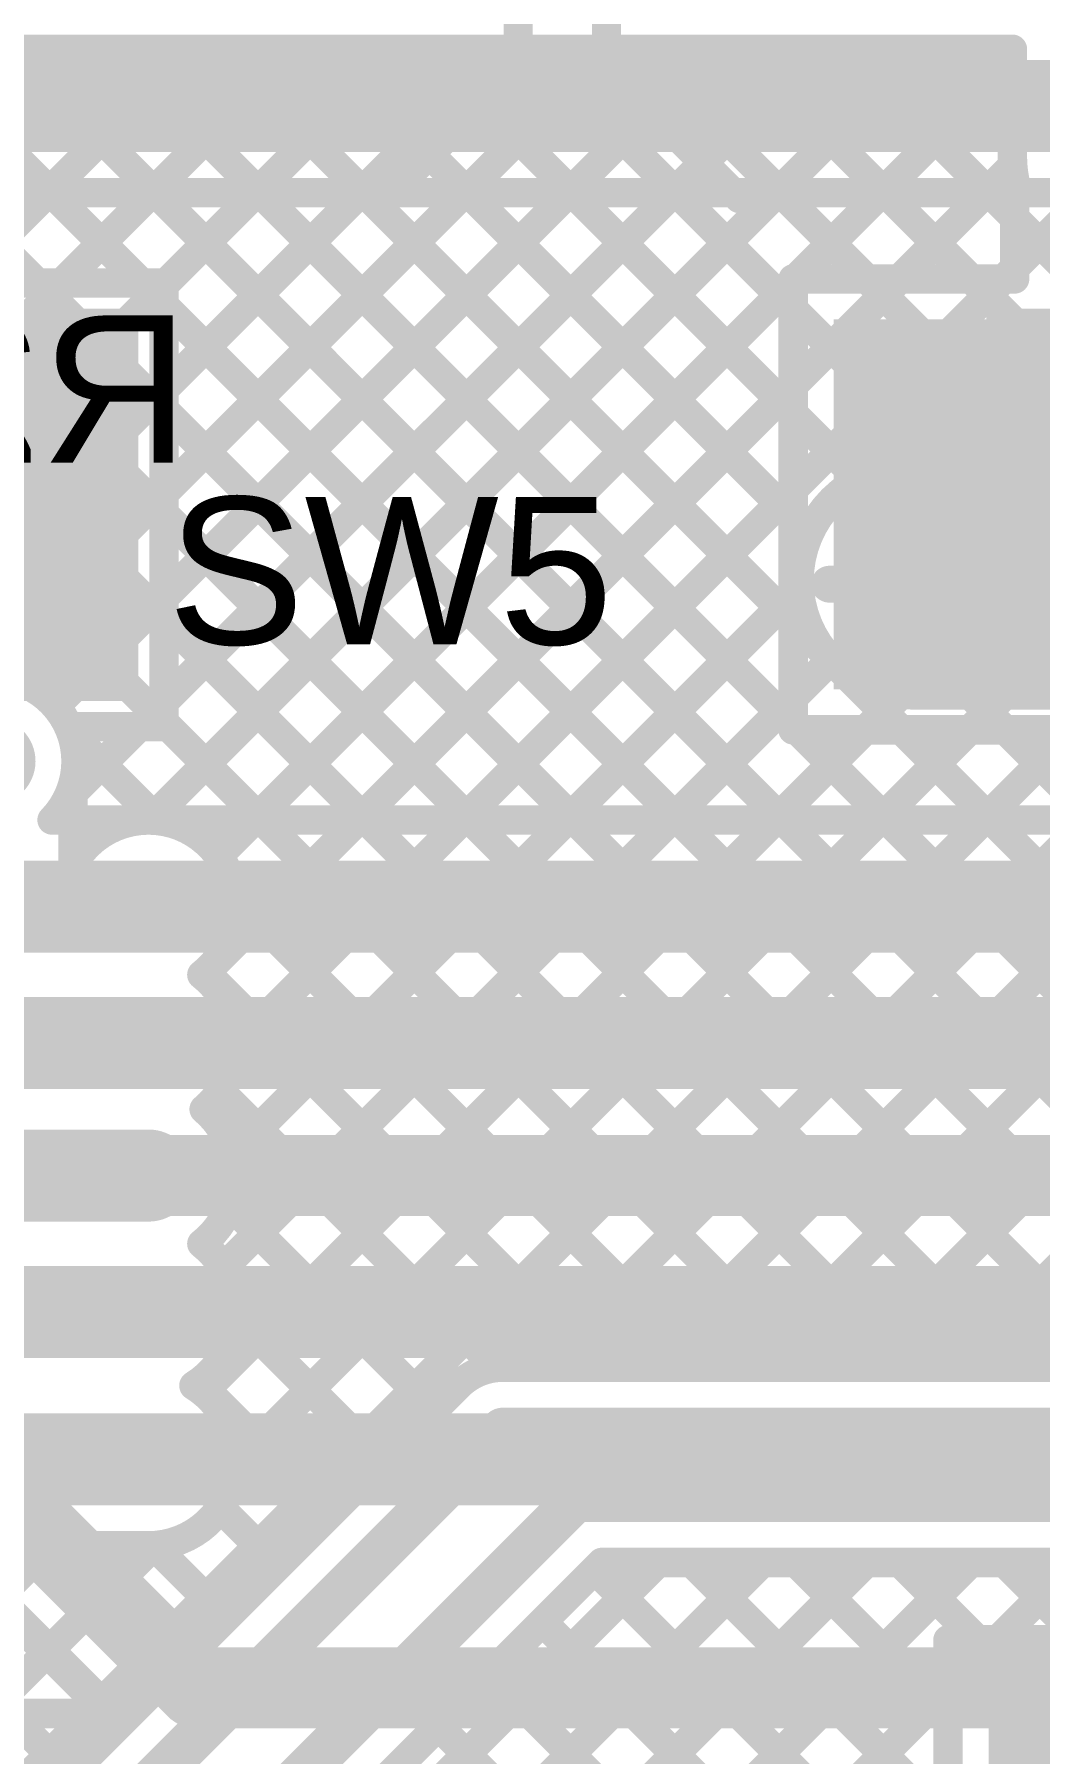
# Model space of a CAD drawing. Header units: millimetres. Extents: x 0 to 214, y 0 to 214.
# Drawn here: x 2.122 to 2.3949, y 3.2971 to 3.7637 of the extents above; entities that cross this region are included whole.
import ezdxf

# ---------------------------------------------------------------- set-up
doc = ezdxf.new("R2010")
doc.units = ezdxf.units.MM
doc.header["$MEASUREMENT"] = 0
for name, color, linetype in [('BottomLayer', 5, 'Continuous'), ('BottomOverlay', 54, 'Continuous'), ('BottomSolder', 6, 'Continuous'), ('TopLayer', 1, 'Continuous'), ('TopOverlay', 2, 'Continuous'), ('TopPaste', 8, 'Continuous'), ('TopSolder', 216, 'Continuous'), ('ViaHoleLayer', 16, 'Continuous')]:
    doc.layers.add(name, color=color, linetype=linetype)
doc.styles.add('Arial', font='', dxfattribs={"height": 0.2})
doc.styles.get('Arial').set_extended_font_data('Arial')

# ---------------------------------------------------------------- blocks, each defined once
blk = doc.blocks.new('TL3300CF160Q_183')
at = {"layer": 'TopLayer'}
blk.add_hatch(color=1, dxfattribs=at).paths.add_polyline_path([(-0.25591, -0.13386), (-0.35433, -0.13386), (-0.35433, -0.06299), (-0.25591, -0.06299)])
at = {"layer": 'TopPaste'}
blk.add_hatch(color=8, dxfattribs=at).paths.add_polyline_path([(-0.25591, -0.13386), (-0.35433, -0.13386), (-0.35433, -0.06299), (-0.25591, -0.06299)])
at = {"layer": 'TopSolder'}
blk.add_hatch(color=216, dxfattribs=at).paths.add_polyline_path([(-0.25191, -0.13786), (-0.35833, -0.13786), (-0.35833, -0.05899), (-0.25191, -0.05899)])
at = {"layer": 'TopOverlay', "const_width": 0.00787}
for points in [[(-0.222, -0.205), (-0.186, -0.241)], [(-0.186, -0.241), (0.186, -0.241)]]:
    blk.add_lwpolyline(points, dxfattribs=at)
at = {"layer": 'TopOverlay', "const_width": 0.00394}
for points in [[(-0.22397, -0.205, 1), (-0.22003, -0.205, 1)], [(-0.18797, -0.241, 1), (-0.18403, -0.241, 1)], [(-0.18797, -0.241, 1), (-0.18403, -0.241, 1)]]:
    blk.add_lwpolyline(points, format="xyb", close=True, dxfattribs=at)
blk = doc.blocks.new('TL3300CF160Q_184')
at = {"layer": 'TopLayer'}
blk.add_hatch(color=1, dxfattribs=at).paths.add_polyline_path([(-0.25591, 0.06299), (-0.35433, 0.06299), (-0.35433, 0.13386), (-0.25591, 0.13386)])
at = {"layer": 'TopPaste'}
blk.add_hatch(color=8, dxfattribs=at).paths.add_polyline_path([(-0.25591, 0.06299), (-0.35433, 0.06299), (-0.35433, 0.13386), (-0.25591, 0.13386)])
at = {"layer": 'TopSolder'}
blk.add_hatch(color=216, dxfattribs=at).paths.add_polyline_path([(-0.25191, 0.05899), (-0.35833, 0.05899), (-0.35833, 0.13786), (-0.25191, 0.13786)])
at = {"layer": 'TopOverlay', "const_width": 0.00787}
for points in [[(-0.186, 0.241), (-0.222, 0.205)], [(-0.186, 0.241), (0.186, 0.241)]]:
    blk.add_lwpolyline(points, dxfattribs=at)
at = {"layer": 'TopOverlay'}
for points, const_width in [([(-0.18797, 0.241, 1), (-0.18403, 0.241, 1)], 0.00394), ([(-0.18797, 0.241, 1), (-0.18403, 0.241, 1)], 0.00394), ([(-0.22397, 0.205, 1), (-0.22003, 0.205, 1)], 0.00394), ([(-0.28237, 0.152, 1), (-0.30363, 0.152, 1)], 0.01), ([(-0.30613, 0.152, 1), (-0.30113, 0.152, 1)], 0.005), ([(-0.28487, 0.152, 1), (-0.27987, 0.152, 1)], 0.005)]:
    blk.add_lwpolyline(points, format="xyb", close=True, dxfattribs=dict(at, const_width=const_width))
blk = doc.blocks.new('RVT1E100M0405__287')
at = {"layer": 'TopLayer'}
for points in [[(-0.12205, 0.0315), (-0.01969, 0.0315), (-0.01969, -0.0315), (-0.12205, -0.0315)], [(0.01969, 0.0315), (0.12205, 0.0315), (0.12205, -0.0315), (0.01969, -0.0315)]]:
    blk.add_hatch(color=1, dxfattribs=at).paths.add_polyline_path(points)
at = {"layer": 'TopPaste'}
for points in [[(-0.12205, 0.0315), (-0.01969, 0.0315), (-0.01969, -0.0315), (-0.12205, -0.0315)], [(0.01969, 0.0315), (0.12205, 0.0315), (0.12205, -0.0315), (0.01969, -0.0315)]]:
    blk.add_hatch(color=8, dxfattribs=at).paths.add_polyline_path(points)
at = {"layer": 'TopSolder'}
for points in [[(-0.12605, 0.0355), (-0.01569, 0.0355), (-0.01569, -0.0355), (-0.12605, -0.0355)], [(0.01569, 0.0355), (0.12605, 0.0355), (0.12605, -0.0355), (0.01569, -0.0355)]]:
    blk.add_hatch(color=216, dxfattribs=at).paths.add_polyline_path(points)
at = {"layer": 'TopOverlay', "const_width": 0.005}
for points in [[(-0.037, 0.087), (-0.08325, 0.04075)], [(0.085, 0.087), (-0.037, 0.087)], [(0.085, 0.087), (0.085, 0.039)], [(-0.108, 0.065), (-0.108, 0.037)], [(-0.094, 0.051), (-0.122, 0.051)], [(-0.08325, 0.04075), (-0.08325, 0.035)], [(-0.08325, -0.035), (-0.08325, -0.04075)], [(0.085, -0.039), (0.085, -0.087)], [(-0.037, -0.087), (-0.08325, -0.04075)], [(0.085, -0.087), (-0.037, -0.087)]]:
    blk.add_lwpolyline(points, dxfattribs=at)
at = {"layer": 'TopOverlay', "const_width": 0.0025}
for points in [[(-0.03825, 0.087, 1), (-0.03575, 0.087, 1)], [(-0.03825, 0.087, 1), (-0.03575, 0.087, 1)], [(0.08375, 0.087, 1), (0.08625, 0.087, 1)], [(0.08375, 0.087, 1), (0.08625, 0.087, 1)], [(-0.10925, 0.065, 1), (-0.10675, 0.065, 1)], [(-0.12325, 0.051, 1), (-0.12075, 0.051, 1)], [(-0.09525, 0.051, 1), (-0.09275, 0.051, 1)], [(-0.0845, 0.04075, 1), (-0.082, 0.04075, 1)], [(-0.0845, 0.04075, 1), (-0.082, 0.04075, 1)], [(-0.10925, 0.037, 1), (-0.10675, 0.037, 1)], [(-0.0845, 0.035, 1), (-0.082, 0.035, 1)], [(0.08375, 0.039, 1), (0.08625, 0.039, 1)], [(-0.0845, -0.035, 1), (-0.082, -0.035, 1)], [(0.08375, -0.039, 1), (0.08625, -0.039, 1)], [(-0.0845, -0.04075, 1), (-0.082, -0.04075, 1)], [(-0.0845, -0.04075, 1), (-0.082, -0.04075, 1)], [(-0.03825, -0.087, 1), (-0.03575, -0.087, 1)], [(-0.03825, -0.087, 1), (-0.03575, -0.087, 1)], [(0.08375, -0.087, 1), (0.08625, -0.087, 1)], [(0.08375, -0.087, 1), (0.08625, -0.087, 1)]]:
    blk.add_lwpolyline(points, format="xyb", close=True, dxfattribs=at)

msp = doc.modelspace()

# ---------------------------------------------------------------- hatches: boundary and pattern name
at = {"layer": 'BottomLayer'}
h = msp.add_hatch(color=5, dxfattribs=at)
edge = h.paths.add_edge_path()
edge.add_arc((2.35962, 3.6145), 0.01181, 0, 360)
h = msp.add_hatch(color=5, dxfattribs=at)
edge = h.paths.add_edge_path()
edge.add_arc((2.11053, 3.56645), 0.01181, 0, 360)
h = msp.add_hatch(color=5, dxfattribs=at)
edge = h.paths.add_edge_path()
edge.add_arc((2.153, 3.527), 0.01181, 0, 360)
h = msp.add_hatch(color=5, dxfattribs=at)
edge = h.paths.add_edge_path()
edge.add_arc((2.153, 3.49), 0.01181, 0, 360)
h = msp.add_hatch(color=5, dxfattribs=at)
edge = h.paths.add_edge_path()
edge.add_arc((2.153, 3.454), 0.01181, 0, 360)
h = msp.add_hatch(color=5, dxfattribs=at)
edge = h.paths.add_edge_path()
edge.add_arc((2.153, 3.417), 0.01181, 0, 360)
h = msp.add_hatch(color=5, dxfattribs=at)
edge = h.paths.add_edge_path()
edge.add_arc((2.153, 3.377), 0.01181, 0, 360)
at = {"layer": 'BottomSolder'}
h = msp.add_hatch(color=6, dxfattribs=at)
edge = h.paths.add_edge_path()
edge.add_arc((2.153, 3.527), 0.00991, 0, 360)
h = msp.add_hatch(color=6, dxfattribs=at)
edge = h.paths.add_edge_path()
edge.add_arc((2.153, 3.49), 0.00991, 0, 360)
h = msp.add_hatch(color=6, dxfattribs=at)
edge = h.paths.add_edge_path()
edge.add_arc((2.153, 3.454), 0.00991, 0, 360)
h = msp.add_hatch(color=6, dxfattribs=at)
edge = h.paths.add_edge_path()
edge.add_arc((2.153, 3.417), 0.00991, 0, 360)
h = msp.add_hatch(color=6, dxfattribs=at)
edge = h.paths.add_edge_path()
edge.add_arc((2.153, 3.377), 0.00991, 0, 360)
at = {"layer": 'TopLayer'}
for points in [[(2.33895, 3.58596), (2.45608, 3.58596), (2.45608, 3.68635), (2.33895, 3.68635)], [(2.381, 3.123), (2.504, 3.123), (2.504, 3.317), (2.381, 3.317)]]:
    msp.add_hatch(color=1, dxfattribs=at).paths.add_polyline_path(points)
h = msp.add_hatch(color=1, dxfattribs=at)
edge = h.paths.add_edge_path()
edge.add_arc((2.35962, 3.6145), 0.01181, 0, 360)
h = msp.add_hatch(color=1, dxfattribs=at)
edge = h.paths.add_edge_path()
edge.add_arc((2.11053, 3.56645), 0.01181, 0, 360)
h = msp.add_hatch(color=1, dxfattribs=at)
edge = h.paths.add_edge_path()
edge.add_arc((2.153, 3.527), 0.01181, 0, 360)
h = msp.add_hatch(color=1, dxfattribs=at)
edge = h.paths.add_edge_path()
edge.add_arc((2.153, 3.49), 0.01181, 0, 360)
h = msp.add_hatch(color=1, dxfattribs=at)
edge = h.paths.add_edge_path()
edge.add_arc((2.153, 3.454), 0.01181, 0, 360)
h = msp.add_hatch(color=1, dxfattribs=at)
edge = h.paths.add_edge_path()
edge.add_arc((2.153, 3.417), 0.01181, 0, 360)
h = msp.add_hatch(color=1, dxfattribs=at)
edge = h.paths.add_edge_path()
edge.add_arc((2.153, 3.377), 0.01181, 0, 360)
at = {"layer": 'TopSolder'}
h = msp.add_hatch(color=216, dxfattribs=at)
edge = h.paths.add_edge_path()
edge.add_arc((2.153, 3.527), 0.00991, 0, 360)
h = msp.add_hatch(color=216, dxfattribs=at)
edge = h.paths.add_edge_path()
edge.add_arc((2.153, 3.49), 0.00991, 0, 360)
h = msp.add_hatch(color=216, dxfattribs=at)
edge = h.paths.add_edge_path()
edge.add_arc((2.153, 3.454), 0.00991, 0, 360)
h = msp.add_hatch(color=216, dxfattribs=at)
edge = h.paths.add_edge_path()
edge.add_arc((2.153, 3.417), 0.00991, 0, 360)
h = msp.add_hatch(color=216, dxfattribs=at)
edge = h.paths.add_edge_path()
edge.add_arc((2.153, 3.377), 0.00991, 0, 360)
at = {"layer": 'ViaHoleLayer'}
h = msp.add_hatch(color=16, dxfattribs=at)
edge = h.paths.add_edge_path()
edge.add_arc((2.35962, 3.6145), 0.00591, 0, 360)
h = msp.add_hatch(color=16, dxfattribs=at)
edge = h.paths.add_edge_path()
edge.add_arc((2.153, 3.527), 0.00591, 0, 360)
h = msp.add_hatch(color=16, dxfattribs=at)
edge = h.paths.add_edge_path()
edge.add_arc((2.153, 3.49), 0.00591, 0, 360)
h = msp.add_hatch(color=16, dxfattribs=at)
edge = h.paths.add_edge_path()
edge.add_arc((2.153, 3.454), 0.00591, 0, 360)
h = msp.add_hatch(color=16, dxfattribs=at)
edge = h.paths.add_edge_path()
edge.add_arc((2.153, 3.417), 0.00591, 0, 360)
h = msp.add_hatch(color=16, dxfattribs=at)
edge = h.paths.add_edge_path()
edge.add_arc((2.153, 3.377), 0.00591, 0, 360)

# ---------------------------------------------------------------- linework, layer by layer
at = {"layer": 'BottomLayer'}
for points, const_width in [([(2.00407, 3.74427), (2.46007, 3.74427)], 0.025), ([(2.0138, 3.72077), (2.45034, 3.72077)], 0.008), ([(2.04175, 3.72077), (2.21202, 3.5505)], 0.008), ([(2.06653, 3.66159), (2.12571, 3.72077)], 0.008), ([(2.06653, 3.60502), (2.18228, 3.72077)], 0.008), ([(2.06653, 3.6333), (2.15399, 3.72077)], 0.008), ([(2.07003, 3.72077), (2.24031, 3.5505)], 0.008), ([(2.07824, 3.58845), (2.21056, 3.72077)], 0.008), ([(2.09832, 3.72077), (2.26859, 3.5505)], 0.008), ([(2.10707, 3.58899), (2.23885, 3.72077)], 0.008), ([(2.1266, 3.72077), (2.29687, 3.5505)], 0.008), ([(2.12775, 3.5814), (2.26713, 3.72077)], 0.008), ([(2.13253, 3.55788), (2.29542, 3.72077)], 0.008), ([(2.15343, 3.5505), (2.3237, 3.72077)], 0.008), ([(2.15489, 3.72077), (2.32516, 3.5505)], 0.008), ([(2.18171, 3.5505), (2.35198, 3.72077)], 0.008), ([(2.18317, 3.72077), (2.35344, 3.5505)], 0.008), ([(2.21, 3.5505), (2.38027, 3.72077)], 0.008), ([(2.21145, 3.72077), (2.33754, 3.59469)], 0.008), ([(2.23828, 3.5505), (2.40855, 3.72077)], 0.008), ([(2.23974, 3.72077), (2.33231, 3.6282)], 0.008), ([(2.26802, 3.72077), (2.34599, 3.64281)], 0.008), ([(2.29631, 3.72077), (2.37063, 3.64645)], 0.008), ([(2.32459, 3.72077), (2.39892, 3.64645)], 0.008), ([(2.35288, 3.72077), (2.4272, 3.64645)], 0.008), ([(2.36251, 3.64645), (2.43684, 3.72077)], 0.008), ([(2.38116, 3.72077), (2.45549, 3.64645)], 0.008), ([(2.39079, 3.64645), (2.45773, 3.71338)], 0.008), ([(2.06653, 3.66771), (2.18374, 3.5505)], 0.008), ([(2.36056, 3.64645), (2.45721, 3.64645)], 0.008), ([(2.36056, 3.61545), (2.48621, 3.61545)], 0.04), ([(2.26656, 3.5505), (2.32962, 3.61356)], 0.008), ([(2.33781, 3.6145), (2.35962, 3.6145)], 0.01), ([(2.35962, 3.59269), (2.35962, 3.6145)], 0.01), ([(2.29485, 3.5505), (2.33826, 3.59391)], 0.008), ([(2.33981, 3.59242), (2.38173, 3.5505)], 0.008), ([(2.32313, 3.5505), (2.35726, 3.58462)], 0.008), ([(2.35142, 3.5505), (2.38536, 3.58445)], 0.008), ([(2.36056, 3.58445), (2.45721, 3.58445)], 0.008), ([(2.37607, 3.58445), (2.41001, 3.5505)], 0.008), ([(2.3797, 3.5505), (2.41365, 3.58445)], 0.008), ([(2.1321, 3.57385), (2.15545, 3.5505)], 0.008), ([(2.13253, 3.53854), (2.13253, 3.56042)], 0.008), ([(2.153, 3.5505), (2.54157, 3.5505)], 0.008), ([(2.13253, 3.54514), (2.13526, 3.54241)], 0.008), ([(2.153, 3.527), (3.133, 3.527)], 0.025), ([(2.153, 3.49), (3.088, 3.49)], 0.025), ([(2.153, 3.454), (3.056, 3.454)], 0.022), ([(2.153, 3.417), (2.87744, 3.417)], 0.025), ([(2.153, 3.377), (2.82, 3.377)], 0.025), ([(2.11053, 3.37047), (2.166, 3.315)], 0.022), ([(2.09501, 3.35488), (2.14189, 3.308)], 0.008), ([(2.10892, 3.308), (2.1254, 3.32449)], 0.008), ([(2.166, 3.315), (2.79294, 3.315)], 0.022), ([(2.1372, 3.308), (2.13954, 3.31034)], 0.008), ([(1.76311, 3.308), (2.14189, 3.308)], 0.008)]:
    msp.add_lwpolyline(points, dxfattribs=dict(at, const_width=const_width))
for points, const_width in [([(2.12371, 3.72077, 1), (2.12771, 3.72077, 1)], 0.004), ([(2.1246, 3.72077, 1), (2.1286, 3.72077, 1)], 0.004), ([(2.15199, 3.72077, 1), (2.15599, 3.72077, 1)], 0.004), ([(2.15289, 3.72077, 1), (2.15689, 3.72077, 1)], 0.004), ([(2.18028, 3.72077, 1), (2.18428, 3.72077, 1)], 0.004), ([(2.18117, 3.72077, 1), (2.18517, 3.72077, 1)], 0.004), ([(2.20856, 3.72077, 1), (2.21256, 3.72077, 1)], 0.004), ([(2.20945, 3.72077, 1), (2.21345, 3.72077, 1)], 0.004), ([(2.23685, 3.72077, 1), (2.24085, 3.72077, 1)], 0.004), ([(2.23774, 3.72077, 1), (2.24174, 3.72077, 1)], 0.004), ([(2.26513, 3.72077, 1), (2.26913, 3.72077, 1)], 0.004), ([(2.26602, 3.72077, 1), (2.27002, 3.72077, 1)], 0.004), ([(2.29342, 3.72077, 1), (2.29742, 3.72077, 1)], 0.004), ([(2.29431, 3.72077, 1), (2.29831, 3.72077, 1)], 0.004), ([(2.3217, 3.72077, 1), (2.3257, 3.72077, 1)], 0.004), ([(2.32259, 3.72077, 1), (2.32659, 3.72077, 1)], 0.004), ([(2.34998, 3.72077, 1), (2.35398, 3.72077, 1)], 0.004), ([(2.35088, 3.72077, 1), (2.35488, 3.72077, 1)], 0.004), ([(2.37827, 3.72077, 1), (2.38227, 3.72077, 1)], 0.004), ([(2.37916, 3.72077, 1), (2.38316, 3.72077, 1)], 0.004), ([(2.35856, 3.64645, 1), (2.36256, 3.64645, 1)], 0.004), ([(2.35856, 3.64645, 1), (2.36256, 3.64645, 1)], 0.004), ([(2.36051, 3.64645, 1), (2.36451, 3.64645, 1)], 0.004), ([(2.36863, 3.64645, 1), (2.37263, 3.64645, 1)], 0.004), ([(2.38879, 3.64645, 1), (2.39279, 3.64645, 1)], 0.004), ([(2.34399, 3.64281, 1), (2.34799, 3.64281, 1)], 0.004), ([(2.35056, 3.61545, 1), (2.37056, 3.61545, 1)], 0.02), ([(2.33031, 3.6282, 1), (2.33431, 3.6282, 1)], 0.004), ([(2.32762, 3.61356, 1), (2.33162, 3.61356, 1)], 0.004), ([(2.33531, 3.6145, 1), (2.34031, 3.6145, 1)], 0.005), ([(2.35712, 3.6145, 1), (2.36212, 3.6145, 1)], 0.005), ([(2.35712, 3.6145, 1), (2.36212, 3.6145, 1)], 0.005), ([(2.33554, 3.59469, 1), (2.33954, 3.59469, 1)], 0.004), ([(2.33626, 3.59391, 1), (2.34026, 3.59391, 1)], 0.004), ([(2.35712, 3.59269, 1), (2.36212, 3.59269, 1)], 0.005), ([(2.33781, 3.59242, 1), (2.34181, 3.59242, 1)], 0.004), ([(2.35526, 3.58462, 1), (2.35926, 3.58462, 1)], 0.004), ([(2.35856, 3.58445, 1), (2.36256, 3.58445, 1)], 0.004), ([(2.35856, 3.58445, 1), (2.36256, 3.58445, 1)], 0.004), ([(2.37407, 3.58445, 1), (2.37807, 3.58445, 1)], 0.004), ([(2.38336, 3.58445, 1), (2.38736, 3.58445, 1)], 0.004), ([(2.12575, 3.5814, 1), (2.12975, 3.5814, 1)], 0.004), ([(2.1301, 3.57385, 1), (2.1341, 3.57385, 1)], 0.004), ([(2.13134, 3.56645, 1), (2.13534, 3.56645, 1)], 0.004), ([(2.13134, 3.56645, 1), (2.13534, 3.56645, 1)], 0.004), ([(2.13053, 3.56042, 1), (2.13453, 3.56042, 1)], 0.004), ([(2.13053, 3.56042, 1), (2.13453, 3.56042, 1)], 0.004), ([(2.13053, 3.55788, 1), (2.13453, 3.55788, 1)], 0.004), ([(2.151, 3.5505, 1), (2.155, 3.5505, 1)], 0.004), ([(2.151, 3.5505, 1), (2.155, 3.5505, 1)], 0.004), ([(2.15143, 3.5505, 1), (2.15543, 3.5505, 1)], 0.004), ([(2.15345, 3.5505, 1), (2.15745, 3.5505, 1)], 0.004), ([(2.17971, 3.5505, 1), (2.18371, 3.5505, 1)], 0.004), ([(2.18174, 3.5505, 1), (2.18574, 3.5505, 1)], 0.004), ([(2.208, 3.5505, 1), (2.212, 3.5505, 1)], 0.004), ([(2.21002, 3.5505, 1), (2.21402, 3.5505, 1)], 0.004), ([(2.23628, 3.5505, 1), (2.24028, 3.5505, 1)], 0.004), ([(2.23831, 3.5505, 1), (2.24231, 3.5505, 1)], 0.004), ([(2.26456, 3.5505, 1), (2.26856, 3.5505, 1)], 0.004), ([(2.26659, 3.5505, 1), (2.27059, 3.5505, 1)], 0.004), ([(2.29285, 3.5505, 1), (2.29685, 3.5505, 1)], 0.004), ([(2.29487, 3.5505, 1), (2.29887, 3.5505, 1)], 0.004), ([(2.32113, 3.5505, 1), (2.32513, 3.5505, 1)], 0.004), ([(2.32316, 3.5505, 1), (2.32716, 3.5505, 1)], 0.004), ([(2.34942, 3.5505, 1), (2.35342, 3.5505, 1)], 0.004), ([(2.35144, 3.5505, 1), (2.35544, 3.5505, 1)], 0.004), ([(2.3777, 3.5505, 1), (2.3817, 3.5505, 1)], 0.004), ([(2.37973, 3.5505, 1), (2.38373, 3.5505, 1)], 0.004), ([(2.13053, 3.54514, 1), (2.13453, 3.54514, 1)], 0.004), ([(2.13326, 3.54241, 1), (2.13726, 3.54241, 1)], 0.004), ([(2.13053, 3.53854, 1), (2.13453, 3.53854, 1)], 0.004), ([(2.13053, 3.53854, 1), (2.13453, 3.53854, 1)], 0.004), ([(2.14675, 3.527, 1), (2.15925, 3.527, 1)], 0.0125), ([(2.14675, 3.49, 1), (2.15925, 3.49, 1)], 0.0125), ([(2.1475, 3.454, 1), (2.1585, 3.454, 1)], 0.011), ([(2.14675, 3.417, 1), (2.15925, 3.417, 1)], 0.0125), ([(2.14675, 3.377, 1), (2.15925, 3.377, 1)], 0.0125), ([(2.1234, 3.32449, 1), (2.1274, 3.32449, 1)], 0.004), ([(2.1605, 3.315, 1), (2.1715, 3.315, 1)], 0.011), ([(2.1605, 3.315, 1), (2.1715, 3.315, 1)], 0.011), ([(2.13754, 3.31034, 1), (2.14154, 3.31034, 1)], 0.004), ([(2.1352, 3.308, 1), (2.1392, 3.308, 1)], 0.004), ([(2.13989, 3.308, 1), (2.14389, 3.308, 1)], 0.004), ([(2.13989, 3.308, 1), (2.14389, 3.308, 1)], 0.004)]:
    msp.add_lwpolyline(points, format="xyb", close=True, dxfattribs=dict(at, const_width=const_width))
at = {"layer": 'BottomLayer', "const_width": 0.008}
for points in [[(2.36056, 3.58445, -1), (2.36056, 3.64645)], [(2.1045, 3.58845, -0.494904), (2.13334, 3.56645)], [(2.13334, 3.56645, -0.066963), (2.13253, 3.56042)], [(2.13253, 3.53854, -0.270771), (2.153, 3.5505)]]:
    msp.add_lwpolyline(points, format="xyb", dxfattribs=at)
at = {"layer": 'TopLayer'}
for points, const_width in [([(1.98909, 3.75968), (2.38746, 3.75968)], 0.008), ([(2.05941, 3.75968), (2.12284, 3.69625)], 0.008), ([(2.07291, 3.69625), (2.13634, 3.75968)], 0.008), ([(2.08769, 3.75968), (2.15112, 3.69625)], 0.008), ([(2.10119, 3.69625), (2.16462, 3.75968)], 0.008), ([(2.11597, 3.75968), (2.47366, 3.402)], 0.008), ([(2.12947, 3.69625), (2.19291, 3.75968)], 0.008), ([(2.14426, 3.75968), (2.32795, 3.57599)], 0.008), ([(2.15342, 3.5505), (2.36261, 3.75968)], 0.008), ([(2.1572, 3.6957), (2.22119, 3.75968)], 0.008), ([(2.1572, 3.63913), (2.27776, 3.75968)], 0.008), ([(2.1572, 3.61084), (2.30604, 3.75968)], 0.008), ([(2.1572, 3.58256), (2.33433, 3.75968)], 0.008), ([(2.1572, 3.66741), (2.24947, 3.75968)], 0.008), ([(2.17254, 3.75968), (2.32795, 3.60428)], 0.008), ([(2.20083, 3.75968), (2.32795, 3.63256)], 0.008), ([(2.22911, 3.75968), (2.32795, 3.66084)], 0.008), ([(2.2574, 3.75968), (2.32795, 3.68913)], 0.008), ([(2.28568, 3.75968), (2.34801, 3.69735)], 0.008), ([(2.31396, 3.75968), (2.3763, 3.69735)], 0.008), ([(2.34225, 3.75968), (2.38807, 3.71386)], 0.008), ([(2.37053, 3.75968), (2.38746, 3.74276)], 0.008), ([(2.38746, 3.73047), (2.38746, 3.75968)], 0.008), ([(2.32856, 3.69735), (2.38746, 3.75624)], 0.008), ([(2.35685, 3.69735), (2.38755, 3.72805)], 0.008), ([(2.38807, 3.69735), (2.38807, 3.72431)], 0.008), ([(2.06433, 3.69625), (2.1572, 3.69625)], 0.008), ([(2.15112, 3.69625), (2.1572, 3.69017)], 0.008), ([(2.1572, 3.57583), (2.1572, 3.69625)], 0.008), ([(2.17202, 3.54081), (2.32795, 3.69674)], 0.008), ([(2.32795, 3.69735), (2.38807, 3.69735)], 0.008), ([(2.32795, 3.57496), (2.32795, 3.69735)], 0.008), ([(2.38513, 3.69735), (2.38807, 3.70029)], 0.008), ([(2.1572, 3.69017), (2.44537, 3.402)], 0.008), ([(2.16777, 3.50828), (2.32795, 3.66846)], 0.008), ([(2.1572, 3.66189), (2.41709, 3.402)], 0.008), ([(2.31605, 3.402), (2.57028, 3.65623)], 0.008), ([(2.17646, 3.48868), (2.32795, 3.64017)], 0.008), ([(2.1572, 3.63361), (2.38881, 3.402)], 0.008), ([(2.34434, 3.402), (2.57028, 3.62795)], 0.008), ([(2.17579, 3.45973), (2.32795, 3.61189)], 0.008), ([(2.1572, 3.60532), (2.36052, 3.402)], 0.008), ([(2.37262, 3.402), (2.57028, 3.59966)], 0.008), ([(2.17326, 3.42891), (2.32795, 3.5836)], 0.008), ([(1.86816, 3.03896), (2.40416, 3.57496)], 0.008), ([(2.13097, 3.55633), (2.15047, 3.57583)], 0.008), ([(2.13253, 3.57247), (2.13253, 3.57583)], 0.008), ([(2.13253, 3.57583), (2.1572, 3.57583)], 0.008), ([(2.1572, 3.57704), (2.33224, 3.402)], 0.008), ([(2.16785, 3.39522), (2.34759, 3.57496)], 0.008), ([(2.17645, 3.37554), (2.37588, 3.57496)], 0.008), ([(2.25949, 3.402), (2.43245, 3.57496)], 0.008), ([(2.28777, 3.402), (2.46073, 3.57496)], 0.008), ([(2.32795, 3.57496), (2.46708, 3.57496)], 0.008), ([(2.32898, 3.57496), (2.50194, 3.402)], 0.008), ([(2.35727, 3.57496), (2.53023, 3.402)], 0.008), ([(2.38555, 3.57496), (2.55851, 3.402)], 0.008), ([(2.13253, 3.57343), (2.1556, 3.55036)], 0.008), ([(2.12684, 3.5505), (2.153, 3.5505)], 0.008), ([(1.468, 3.527), (2.153, 3.527)], 0.025), ([(2.17636, 3.5296), (2.30395, 3.402)], 0.008), ([(2.16841, 3.50926), (2.27567, 3.402)], 0.008), ([(1.354, 3.49), (2.153, 3.49)], 0.025), ([(2.1725, 3.47688), (2.24747, 3.40192)], 0.008), ([(1.519, 3.454), (2.153, 3.454)], 0.025), ([(2.1751, 3.446), (2.23059, 3.39051)], 0.008), ([(1.865, 3.417), (2.153, 3.417)], 0.025), ([(2.17649, 3.41633), (2.21645, 3.37636)], 0.008), ([(2.16666, 3.39788), (2.20231, 3.36222)], 0.008), ([(2.24913, 3.402), (2.72184, 3.402)], 0.008), ([(1.976, 3.13591), (2.23709, 3.397)], 0.008), ([(1.988, 3.12387), (2.24913, 3.385)], 0.012), ([(2.059, 3.377), (2.153, 3.377)], 0.025), ([(2.24913, 3.385), (2.72184, 3.385)], 0.012), ([(2.025, 3.122), (2.269, 3.366)], 0.012), ([(2.269, 3.366), (2.713, 3.366)], 0.012), ([(2.17244, 3.3638), (2.18817, 3.34808)], 0.008), ([(1.83987, 3.06724), (2.12613, 3.3535)], 0.008), ([(1.85401, 3.0531), (2.15446, 3.35355)], 0.008), ([(2.059, 3.3535), (2.153, 3.3535)], 0.008), ([(2.06961, 3.3535), (2.1316, 3.29151)], 0.008), ([(2.09789, 3.3535), (2.14574, 3.30565)], 0.008), ([(2.12618, 3.3535), (2.15988, 3.3198)], 0.008), ([(2.15442, 3.35354), (2.17403, 3.33394)], 0.008), ([(2.042, 3.01481), (2.37619, 3.349)], 0.008), ([(2.042, 3.11496), (2.27604, 3.349)], 0.008), ([(2.042, 3.09966), (2.29134, 3.349)], 0.008), ([(2.042, 3.07138), (2.31962, 3.349)], 0.008), ([(2.042, 3.04309), (2.34791, 3.349)], 0.008), ([(2.27407, 3.34703), (2.37, 3.2511)], 0.008), ([(2.27604, 3.349), (2.70596, 3.349)], 0.008), ([(2.30038, 3.349), (2.37, 3.27938)], 0.008), ([(2.32867, 3.349), (2.37, 3.30767)], 0.008), ([(2.35695, 3.349), (2.37795, 3.328)], 0.008), ([(2.38348, 3.328), (2.40448, 3.349)], 0.008), ([(2.38524, 3.349), (2.40624, 3.328)], 0.008), ([(2.25993, 3.33289), (2.37, 3.22282)], 0.008), ([(2.37, 3.328), (2.515, 3.328)], 0.008), ([(2.37, 3.112), (2.37, 3.328)], 0.008), ([(2.24579, 3.31874), (2.37, 3.19453)], 0.008), ([(2.042, 2.98652), (2.37, 3.31452)], 0.008), ([(2.23164, 3.3046), (2.37, 3.16625)], 0.008)]:
    msp.add_lwpolyline(points, dxfattribs=dict(at, const_width=const_width))
for points, const_width in [([(2.13434, 3.75968, 1), (2.13834, 3.75968, 1)], 0.004), ([(2.14226, 3.75968, 1), (2.14626, 3.75968, 1)], 0.004), ([(2.16262, 3.75968, 1), (2.16662, 3.75968, 1)], 0.004), ([(2.17054, 3.75968, 1), (2.17454, 3.75968, 1)], 0.004), ([(2.19091, 3.75968, 1), (2.19491, 3.75968, 1)], 0.004), ([(2.19883, 3.75968, 1), (2.20283, 3.75968, 1)], 0.004), ([(2.21919, 3.75968, 1), (2.22319, 3.75968, 1)], 0.004), ([(2.22711, 3.75968, 1), (2.23111, 3.75968, 1)], 0.004), ([(2.24747, 3.75968, 1), (2.25147, 3.75968, 1)], 0.004), ([(2.2554, 3.75968, 1), (2.2594, 3.75968, 1)], 0.004), ([(2.27576, 3.75968, 1), (2.27976, 3.75968, 1)], 0.004), ([(2.28368, 3.75968, 1), (2.28768, 3.75968, 1)], 0.004), ([(2.30404, 3.75968, 1), (2.30804, 3.75968, 1)], 0.004), ([(2.31196, 3.75968, 1), (2.31596, 3.75968, 1)], 0.004), ([(2.33233, 3.75968, 1), (2.33633, 3.75968, 1)], 0.004), ([(2.34025, 3.75968, 1), (2.34425, 3.75968, 1)], 0.004), ([(2.36061, 3.75968, 1), (2.36461, 3.75968, 1)], 0.004), ([(2.36853, 3.75968, 1), (2.37253, 3.75968, 1)], 0.004), ([(2.38546, 3.75968, 1), (2.38946, 3.75968, 1)], 0.004), ([(2.38546, 3.75968, 1), (2.38946, 3.75968, 1)], 0.004), ([(2.38546, 3.75624, 1), (2.38946, 3.75624, 1)], 0.004), ([(2.38546, 3.74276, 1), (2.38946, 3.74276, 1)], 0.004), ([(2.38546, 3.73047, 1), (2.38946, 3.73047, 1)], 0.004), ([(2.38546, 3.73047, 1), (2.38946, 3.73047, 1)], 0.004), ([(2.38546, 3.73047, 1), (2.38946, 3.73047, 1)], 0.004), ([(2.38555, 3.72805, 1), (2.38955, 3.72805, 1)], 0.004), ([(2.38607, 3.72431, 1), (2.39007, 3.72431, 1)], 0.004), ([(2.38607, 3.72431, 1), (2.39007, 3.72431, 1)], 0.004), ([(2.38607, 3.72431, 1), (2.39007, 3.72431, 1)], 0.004), ([(2.38607, 3.71386, 1), (2.39007, 3.71386, 1)], 0.004), ([(2.12084, 3.69625, 1), (2.12484, 3.69625, 1)], 0.004), ([(2.12747, 3.69625, 1), (2.13147, 3.69625, 1)], 0.004), ([(2.14912, 3.69625, 1), (2.15312, 3.69625, 1)], 0.004), ([(2.14912, 3.69625, 1), (2.15312, 3.69625, 1)], 0.004), ([(2.1552, 3.69625, 1), (2.1592, 3.69625, 1)], 0.004), ([(2.1552, 3.69625, 1), (2.1592, 3.69625, 1)], 0.004), ([(2.32595, 3.69735, 1), (2.32995, 3.69735, 1)], 0.004), ([(2.32595, 3.69735, 1), (2.32995, 3.69735, 1)], 0.004), ([(2.32595, 3.69674, 1), (2.32995, 3.69674, 1)], 0.004), ([(2.32656, 3.69735, 1), (2.33056, 3.69735, 1)], 0.004), ([(2.34601, 3.69735, 1), (2.35001, 3.69735, 1)], 0.004), ([(2.35485, 3.69735, 1), (2.35885, 3.69735, 1)], 0.004), ([(2.3743, 3.69735, 1), (2.3783, 3.69735, 1)], 0.004), ([(2.38313, 3.69735, 1), (2.38713, 3.69735, 1)], 0.004), ([(2.38607, 3.70029, 1), (2.39007, 3.70029, 1)], 0.004), ([(2.38607, 3.69735, 1), (2.39007, 3.69735, 1)], 0.004), ([(2.38607, 3.69735, 1), (2.39007, 3.69735, 1)], 0.004), ([(2.1552, 3.6957, 1), (2.1592, 3.6957, 1)], 0.004), ([(2.1552, 3.69017, 1), (2.1592, 3.69017, 1)], 0.004), ([(2.1552, 3.69017, 1), (2.1592, 3.69017, 1)], 0.004), ([(2.32595, 3.68913, 1), (2.32995, 3.68913, 1)], 0.004), ([(2.32595, 3.66846, 1), (2.32995, 3.66846, 1)], 0.004), ([(2.1552, 3.66741, 1), (2.1592, 3.66741, 1)], 0.004), ([(2.1552, 3.66189, 1), (2.1592, 3.66189, 1)], 0.004), ([(2.32595, 3.66084, 1), (2.32995, 3.66084, 1)], 0.004), ([(2.32595, 3.64017, 1), (2.32995, 3.64017, 1)], 0.004), ([(2.1552, 3.63913, 1), (2.1592, 3.63913, 1)], 0.004), ([(2.1552, 3.63361, 1), (2.1592, 3.63361, 1)], 0.004), ([(2.32595, 3.63256, 1), (2.32995, 3.63256, 1)], 0.004), ([(2.1552, 3.61084, 1), (2.1592, 3.61084, 1)], 0.004), ([(2.32595, 3.61189, 1), (2.32995, 3.61189, 1)], 0.004), ([(2.1552, 3.60532, 1), (2.1592, 3.60532, 1)], 0.004), ([(2.32595, 3.60428, 1), (2.32995, 3.60428, 1)], 0.004), ([(2.1552, 3.58256, 1), (2.1592, 3.58256, 1)], 0.004), ([(2.32595, 3.5836, 1), (2.32995, 3.5836, 1)], 0.004), ([(2.13053, 3.57583, 1), (2.13453, 3.57583, 1)], 0.004), ([(2.13053, 3.57583, 1), (2.13453, 3.57583, 1)], 0.004), ([(2.14847, 3.57583, 1), (2.15247, 3.57583, 1)], 0.004), ([(2.1552, 3.57704, 1), (2.1592, 3.57704, 1)], 0.004), ([(2.1552, 3.57583, 1), (2.1592, 3.57583, 1)], 0.004), ([(2.1552, 3.57583, 1), (2.1592, 3.57583, 1)], 0.004), ([(2.32595, 3.57599, 1), (2.32995, 3.57599, 1)], 0.004), ([(2.32595, 3.57496, 1), (2.32995, 3.57496, 1)], 0.004), ([(2.32595, 3.57496, 1), (2.32995, 3.57496, 1)], 0.004), ([(2.32698, 3.57496, 1), (2.33098, 3.57496, 1)], 0.004), ([(2.34559, 3.57496, 1), (2.34959, 3.57496, 1)], 0.004), ([(2.35527, 3.57496, 1), (2.35927, 3.57496, 1)], 0.004), ([(2.37388, 3.57496, 1), (2.37788, 3.57496, 1)], 0.004), ([(2.38355, 3.57496, 1), (2.38755, 3.57496, 1)], 0.004), ([(2.13053, 3.57343, 1), (2.13453, 3.57343, 1)], 0.004), ([(2.13053, 3.57247, 1), (2.13453, 3.57247, 1)], 0.004), ([(2.13053, 3.57247, 1), (2.13453, 3.57247, 1)], 0.004), ([(2.13134, 3.56645, 1), (2.13534, 3.56645, 1)], 0.004), ([(2.13134, 3.56645, 1), (2.13534, 3.56645, 1)], 0.004), ([(2.12897, 3.55633, 1), (2.13297, 3.55633, 1)], 0.004), ([(2.12484, 3.5505, 1), (2.12884, 3.5505, 1)], 0.004), ([(2.12484, 3.5505, 1), (2.12884, 3.5505, 1)], 0.004), ([(2.151, 3.5505, 1), (2.155, 3.5505, 1)], 0.004), ([(2.151, 3.5505, 1), (2.155, 3.5505, 1)], 0.004), ([(2.15142, 3.5505, 1), (2.15542, 3.5505, 1)], 0.004), ([(2.1536, 3.55036, 1), (2.1576, 3.55036, 1)], 0.004), ([(2.17002, 3.54081, 1), (2.17402, 3.54081, 1)], 0.004), ([(2.14675, 3.527, 1), (2.15925, 3.527, 1)], 0.0125), ([(2.17436, 3.5296, 1), (2.17836, 3.5296, 1)], 0.004), ([(2.1745, 3.527, 1), (2.1785, 3.527, 1)], 0.004), ([(2.1745, 3.527, 1), (2.1785, 3.527, 1)], 0.004), ([(2.16549, 3.5085, 1), (2.16949, 3.5085, 1)], 0.004), ([(2.16549, 3.5085, 1), (2.16949, 3.5085, 1)], 0.004), ([(2.16577, 3.50828, 1), (2.16977, 3.50828, 1)], 0.004), ([(2.16641, 3.50926, 1), (2.17041, 3.50926, 1)], 0.004), ([(2.14675, 3.49, 1), (2.15925, 3.49, 1)], 0.0125), ([(2.17446, 3.48868, 1), (2.17846, 3.48868, 1)], 0.004), ([(2.1745, 3.49, 1), (2.1785, 3.49, 1)], 0.004), ([(2.1745, 3.49, 1), (2.1785, 3.49, 1)], 0.004), ([(2.1705, 3.47688, 1), (2.1745, 3.47688, 1)], 0.004), ([(2.16611, 3.472, 1), (2.17011, 3.472, 1)], 0.004), ([(2.16611, 3.472, 1), (2.17011, 3.472, 1)], 0.004), ([(2.14675, 3.454, 1), (2.15925, 3.454, 1)], 0.0125), ([(2.17379, 3.45973, 1), (2.17779, 3.45973, 1)], 0.004), ([(2.1745, 3.454, 1), (2.1785, 3.454, 1)], 0.004), ([(2.1745, 3.454, 1), (2.1785, 3.454, 1)], 0.004), ([(2.1731, 3.446, 1), (2.1771, 3.446, 1)], 0.004), ([(2.16549, 3.4355, 1), (2.16949, 3.4355, 1)], 0.004), ([(2.16549, 3.4355, 1), (2.16949, 3.4355, 1)], 0.004), ([(2.17126, 3.42891, 1), (2.17526, 3.42891, 1)], 0.004), ([(2.14675, 3.417, 1), (2.15925, 3.417, 1)], 0.0125), ([(2.17449, 3.41633, 1), (2.17849, 3.41633, 1)], 0.004), ([(2.1745, 3.417, 1), (2.1785, 3.417, 1)], 0.004), ([(2.1745, 3.417, 1), (2.1785, 3.417, 1)], 0.004), ([(2.16466, 3.39788, 1), (2.16866, 3.39788, 1)], 0.004), ([(2.24547, 3.40192, 1), (2.24947, 3.40192, 1)], 0.004), ([(2.24713, 3.402, 1), (2.25113, 3.402, 1)], 0.004), ([(2.24713, 3.402, 1), (2.25113, 3.402, 1)], 0.004), ([(2.24713, 3.402, 1), (2.25113, 3.402, 1)], 0.004), ([(2.25749, 3.402, 1), (2.26149, 3.402, 1)], 0.004), ([(2.27367, 3.402, 1), (2.27767, 3.402, 1)], 0.004), ([(2.28577, 3.402, 1), (2.28977, 3.402, 1)], 0.004), ([(2.30195, 3.402, 1), (2.30595, 3.402, 1)], 0.004), ([(2.31405, 3.402, 1), (2.31805, 3.402, 1)], 0.004), ([(2.33024, 3.402, 1), (2.33424, 3.402, 1)], 0.004), ([(2.34234, 3.402, 1), (2.34634, 3.402, 1)], 0.004), ([(2.35852, 3.402, 1), (2.36252, 3.402, 1)], 0.004), ([(2.37062, 3.402, 1), (2.37462, 3.402, 1)], 0.004), ([(2.38681, 3.402, 1), (2.39081, 3.402, 1)], 0.004), ([(2.16334, 3.397, 1), (2.16734, 3.397, 1)], 0.004), ([(2.16334, 3.397, 1), (2.16734, 3.397, 1)], 0.004), ([(2.16585, 3.39522, 1), (2.16985, 3.39522, 1)], 0.004), ([(2.23509, 3.397, 1), (2.23909, 3.397, 1)], 0.004), ([(2.23509, 3.397, 1), (2.23909, 3.397, 1)], 0.004), ([(2.23511, 3.39702, 1), (2.23911, 3.39702, 1)], 0.004), ([(2.22859, 3.39051, 1), (2.23259, 3.39051, 1)], 0.004), ([(2.14675, 3.377, 1), (2.15925, 3.377, 1)], 0.0125), ([(2.24613, 3.385, 1), (2.25213, 3.385, 1)], 0.006), ([(2.24613, 3.385, 1), (2.25213, 3.385, 1)], 0.006), ([(2.17445, 3.37554, 1), (2.17845, 3.37554, 1)], 0.004), ([(2.1745, 3.377, 1), (2.1785, 3.377, 1)], 0.004), ([(2.1745, 3.377, 1), (2.1785, 3.377, 1)], 0.004), ([(2.21445, 3.37636, 1), (2.21845, 3.37636, 1)], 0.004), ([(2.266, 3.366, 1), (2.272, 3.366, 1)], 0.006), ([(2.266, 3.366, 1), (2.272, 3.366, 1)], 0.006), ([(2.17044, 3.3638, 1), (2.17444, 3.3638, 1)], 0.004), ([(2.20031, 3.36222, 1), (2.20431, 3.36222, 1)], 0.004), ([(2.12413, 3.3535, 1), (2.12813, 3.3535, 1)], 0.004), ([(2.12418, 3.3535, 1), (2.12818, 3.3535, 1)], 0.004), ([(2.151, 3.3535, 1), (2.155, 3.3535, 1)], 0.004), ([(2.151, 3.3535, 1), (2.155, 3.3535, 1)], 0.004), ([(2.15242, 3.35354, 1), (2.15642, 3.35354, 1)], 0.004), ([(2.15246, 3.35355, 1), (2.15646, 3.35355, 1)], 0.004), ([(2.18617, 3.34808, 1), (2.19017, 3.34808, 1)], 0.004), ([(2.27207, 3.34703, 1), (2.27607, 3.34703, 1)], 0.004), ([(2.27404, 3.349, 1), (2.27804, 3.349, 1)], 0.004), ([(2.27404, 3.349, 1), (2.27804, 3.349, 1)], 0.004), ([(2.28934, 3.349, 1), (2.29334, 3.349, 1)], 0.004), ([(2.29838, 3.349, 1), (2.30238, 3.349, 1)], 0.004), ([(2.31762, 3.349, 1), (2.32162, 3.349, 1)], 0.004), ([(2.32667, 3.349, 1), (2.33067, 3.349, 1)], 0.004), ([(2.34591, 3.349, 1), (2.34991, 3.349, 1)], 0.004), ([(2.35495, 3.349, 1), (2.35895, 3.349, 1)], 0.004), ([(2.37419, 3.349, 1), (2.37819, 3.349, 1)], 0.004), ([(2.38324, 3.349, 1), (2.38724, 3.349, 1)], 0.004), ([(2.17203, 3.33394, 1), (2.17603, 3.33394, 1)], 0.004), ([(2.25793, 3.33289, 1), (2.26193, 3.33289, 1)], 0.004), ([(2.368, 3.328, 1), (2.372, 3.328, 1)], 0.004), ([(2.368, 3.328, 1), (2.372, 3.328, 1)], 0.004), ([(2.37595, 3.328, 1), (2.37995, 3.328, 1)], 0.004), ([(2.38148, 3.328, 1), (2.38548, 3.328, 1)], 0.004), ([(2.15788, 3.3198, 1), (2.16188, 3.3198, 1)], 0.004), ([(2.24379, 3.31874, 1), (2.24779, 3.31874, 1)], 0.004), ([(2.368, 3.31452, 1), (2.372, 3.31452, 1)], 0.004), ([(2.14374, 3.30565, 1), (2.14774, 3.30565, 1)], 0.004), ([(2.22964, 3.3046, 1), (2.23364, 3.3046, 1)], 0.004), ([(2.368, 3.30767, 1), (2.372, 3.30767, 1)], 0.004)]:
    msp.add_lwpolyline(points, format="xyb", close=True, dxfattribs=dict(at, const_width=const_width))
at = {"layer": 'TopLayer', "const_width": 0.008}
for points in [[(2.38807, 3.72431, -0.050012), (2.38746, 3.73047)], [(2.38807, 3.72431, -0.050012), (2.38746, 3.73047)], [(2.13253, 3.57247, -0.066963), (2.13334, 3.56645)], [(2.13334, 3.56645, -0.195964), (2.12684, 3.5505)], [(2.153, 3.5505, -0.414214), (2.1765, 3.527)], [(2.1765, 3.527, -0.230536), (2.16749, 3.5085)], [(2.16749, 3.5085, -0.230536), (2.1765, 3.49)], [(2.1765, 3.49, -0.221659), (2.16811, 3.472)], [(2.16811, 3.472, -0.221659), (2.1765, 3.454)], [(2.1765, 3.454, -0.230536), (2.16749, 3.4355)], [(2.16749, 3.4355, -0.230536), (2.1765, 3.417)], [(2.1765, 3.417, -0.260143), (2.16534, 3.397)], [(2.23709, 3.397, -0.199327), (2.24913, 3.402)], [(2.23711, 3.39702, -0.198912), (2.24913, 3.402)], [(2.16534, 3.397, -0.260143), (2.1765, 3.377)], [(2.1765, 3.377, -0.414214), (2.153, 3.3535)]]:
    msp.add_lwpolyline(points, format="xyb", dxfattribs=at)

# ---------------------------------------------------------------- block references
for name, p, rotation in [('TL3300CF160Q_183', (2.01234, 3.94116), 90), ('TL3300CF160Q_184', (2.51829, 3.94116), 90), ('RVT1E100M0405__287', (2.513, 3.229), 180)]:
    msp.add_blockref(name, p, dxfattribs=dict(rotation=rotation))

# ---------------------------------------------------------------- texts
at = {"layer": 'BottomOverlay', "style": 'Arial', "text_generation_flag": 2}
msp.add_text('R21', height=0.04, dxfattribs=at).set_placement((2.16418, 3.64745))
at = {"layer": 'TopOverlay', "style": 'Arial'}
msp.add_text('SW5', height=0.04, dxfattribs=at).set_placement((2.15808, 3.59816))

doc.saveas('drawing.dxf')
